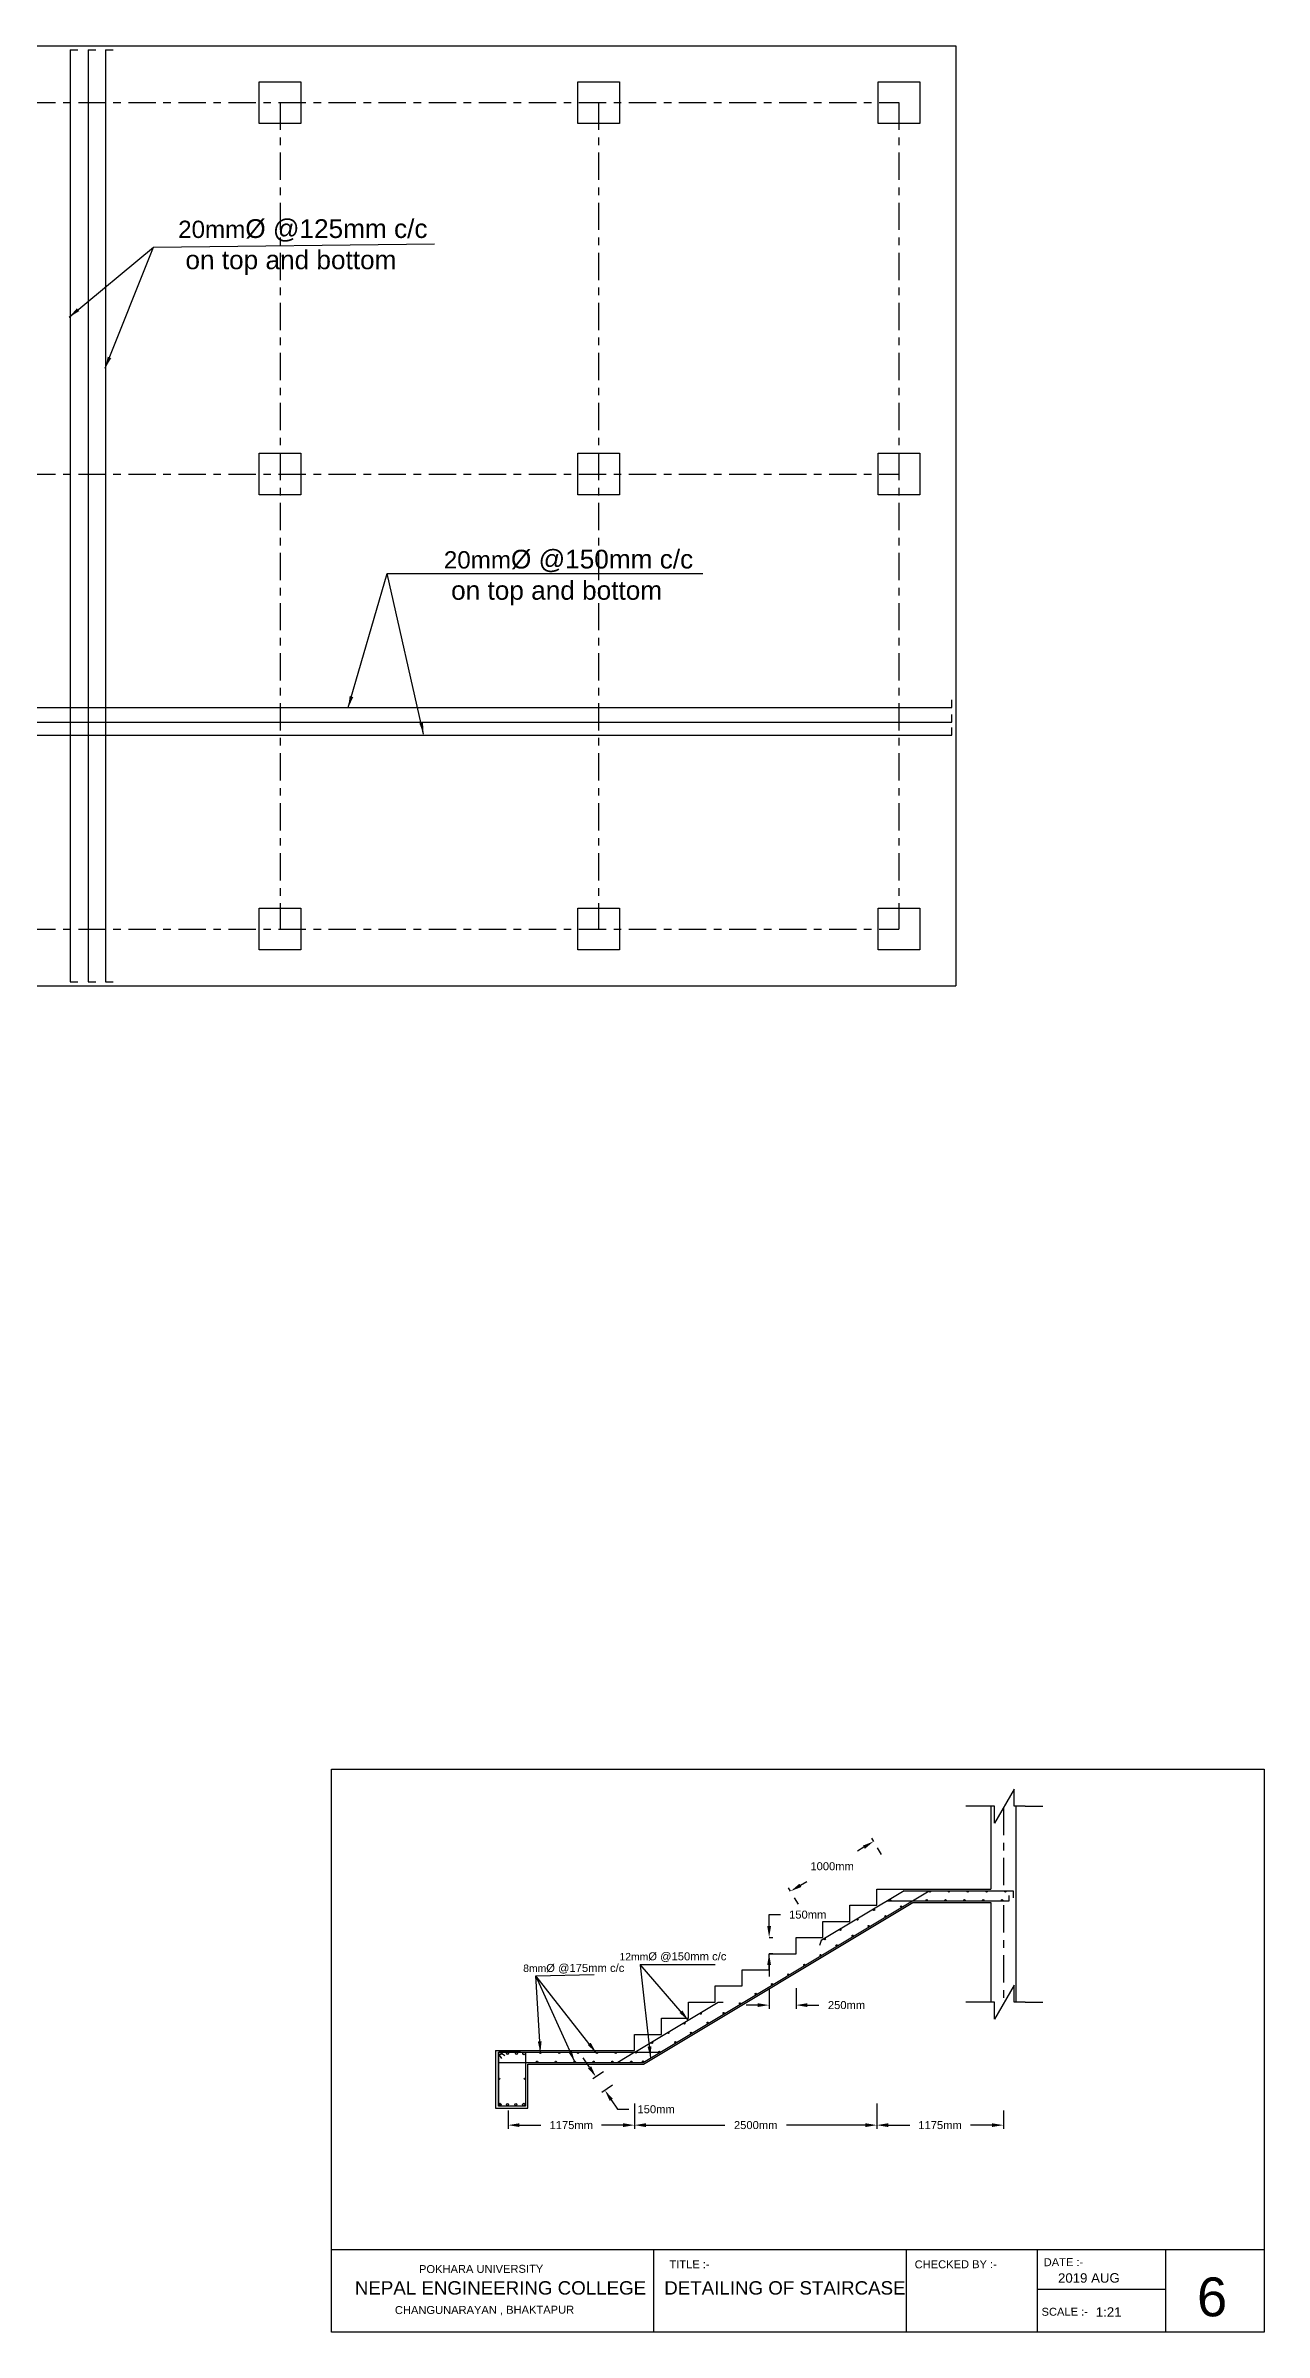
# Model space of a CAD drawing. Header units: metres. Extents: x 3 to 189, y -54 to 67.
# Drawn here: x 105.45 to 121.51, y -6.97 to 23.18 of the extents above; entities that cross this region are included whole.
import ezdxf

# ---------------------------------------------------------------- set-up
doc = ezdxf.new("R2010")
doc.units = ezdxf.units.M
doc.header["$LTSCALE"] = 0.015
doc.header["$MEASUREMENT"] = 0
doc.linetypes.add('ACAD_ISO04W100', pattern=[30, 24, -3, 0, -3])
doc.linetypes.add('ACAD_ISO08W100', pattern=[36, 24, -3, 6, -3])
doc.styles.get("Standard").update_dxf_attribs({"font": 'arial.ttf'})
doc.dimstyles.get("Standard").update_dxf_attribs({"dimscale": 1.005, "dimtxt": 0.105, "dimasz": 0.15, "dimexe": 0.05, "dimexo": 0.1, "dimgap": 0.125, "dimtad": 0, "dimtih": 1, "dimtoh": 1, "dimdec": 4, "dimzin": 0, "dimdsep": 46, "dimtxsty": 'Standard', "dimcen": 0.115, "dimadec": 3, "dimazin": 0, "dimtfac": 1, "dimtdec": 4, "dimtofl": 0, "dimtmove": 0, "dimatfit": 3, "dimfxl": 1, "dimfxlon": 1, "dimtolj": 1, "dimtzin": 0, "dimarcsym": 0})

# ---------------------------------------------------------------- blocks, each defined once
blk = doc.blocks.new('*D142')
at = {"color": 0, "linetype": 'Continuous', "lineweight": -2, "transparency": 16777216}
for p, q in [((114.984, -1.617), (114.984, -1.466)), ((114.984, -1.466), (115.135, -1.466)), ((114.984, -1.767), (115.034, -1.767)), ((114.984, -1.98), (115.034, -1.98)), ((114.984, -2.131), (114.984, -2.282))]:
    blk.add_line(p, q, dxfattribs=at)
at = {"color": 0, "linetype": 'Continuous', "transparency": 16777216}
for points in [[(114.959, -1.617), (115.009, -1.617), (114.984, -1.767)], [(114.959, -2.131), (115.009, -2.131), (114.984, -1.98)]]:
    blk.add_solid(points, dxfattribs=at)
at = {"layer": 'Defpoints', "color": 0, "linetype": 'Continuous', "transparency": 16777216}
for p in [(114.984, -1.767), (114.984, -1.767), (114.984, -1.98)]:
    blk.add_point(p, dxfattribs=at)
at = {"color": 0, "linetype": 'Continuous', "transparency": 16777216, "insert": (115.493, -1.466), "char_height": 0.1055, "attachment_point": 5}
blk.add_mtext('\\A1;150mm', dxfattribs=at)
blk = doc.blocks.new('*D143')
at = {"color": 0, "linetype": 'Continuous', "lineweight": -2, "transparency": 16777216}
for p, q in [((114.833, -2.659), (114.683, -2.659)), ((114.984, -2.435), (114.984, -2.709)), ((115.339, -2.435), (115.339, -2.709)), ((115.49, -2.659), (115.641, -2.659))]:
    blk.add_line(p, q, dxfattribs=at)
at = {"color": 0, "linetype": 'Continuous', "transparency": 16777216}
for points in [[(114.833, -2.634), (114.833, -2.684), (114.984, -2.659)], [(115.49, -2.634), (115.49, -2.684), (115.339, -2.659)]]:
    blk.add_solid(points, dxfattribs=at)
at = {"layer": 'Defpoints', "color": 0, "linetype": 'Continuous', "transparency": 16777216}
for p in [(114.984, -2.335), (115.339, -2.335), (115.339, -2.659)]:
    blk.add_point(p, dxfattribs=at)
at = {"color": 0, "linetype": 'Continuous', "transparency": 16777216, "insert": (116.005, -2.659), "char_height": 0.1055, "attachment_point": 5}
blk.add_mtext('\\A1;250mm', dxfattribs=at)
blk = doc.blocks.new('*D147')
at = {"color": 0, "linetype": 'Continuous', "lineweight": -2, "transparency": 16777216}
for p, q in [((112.616, -3.479), (112.533, -3.354)), ((112.799, -3.539), (112.658, -3.633)), ((112.917, -3.716), (112.776, -3.81)), ((112.902, -3.908), (112.985, -4.033)), ((112.985, -4.033), (113.136, -4.033))]:
    blk.add_line(p, q, dxfattribs=at)
at = {"color": 0, "linetype": 'Continuous', "transparency": 16777216}
for points in [[(112.637, -3.465), (112.595, -3.493), (112.7, -3.605)], [(112.922, -3.894), (112.881, -3.922), (112.818, -3.782)]]:
    blk.add_solid(points, dxfattribs=at)
at = {"layer": 'Defpoints', "color": 0, "linetype": 'Continuous', "transparency": 16777216}
for p in [(112.883, -3.483), (112.818, -3.782), (113.001, -3.66)]:
    blk.add_point(p, dxfattribs=at)
at = {"color": 0, "linetype": 'Continuous', "transparency": 16777216, "insert": (113.494, -4.033), "char_height": 0.1055, "attachment_point": 5}
blk.add_mtext('\\A1;150mm', dxfattribs=at)
blk = doc.blocks.new('*D144')
at = {"color": 0, "linetype": 'Continuous', "lineweight": -2, "transparency": 16777216}
for p, q in [((113.209, -3.955), (113.209, -4.292)), ((116.404, -3.955), (116.404, -4.292)), ((113.36, -4.242), (114.401, -4.242)), ((116.253, -4.242), (115.212, -4.242))]:
    blk.add_line(p, q, dxfattribs=at)
at = {"color": 0, "linetype": 'Continuous', "transparency": 16777216}
for points in [[(113.36, -4.217), (113.36, -4.267), (113.209, -4.242)], [(116.253, -4.217), (116.253, -4.267), (116.404, -4.242)]]:
    blk.add_solid(points, dxfattribs=at)
at = {"layer": 'Defpoints', "color": 0, "linetype": 'Continuous', "transparency": 16777216}
for p in [(113.209, -3.855), (116.404, -3.855), (116.404, -4.242)]:
    blk.add_point(p, dxfattribs=at)
at = {"color": 0, "linetype": 'Continuous', "transparency": 16777216, "insert": (114.807, -4.242), "char_height": 0.1055, "attachment_point": 5}
blk.add_mtext('\\A1;2500mm', dxfattribs=at)
blk = doc.blocks.new('*D145')
at = {"color": 0, "linetype": 'Continuous', "lineweight": -2, "transparency": 16777216}
for p, q in [((111.541, -4.049), (111.541, -4.292)), ((113.209, -4.049), (113.209, -4.292)), ((111.691, -4.242), (111.975, -4.242)), ((113.058, -4.242), (112.774, -4.242))]:
    blk.add_line(p, q, dxfattribs=at)
at = {"color": 0, "linetype": 'Continuous', "transparency": 16777216}
for points in [[(111.691, -4.217), (111.691, -4.267), (111.541, -4.242)], [(113.058, -4.217), (113.058, -4.267), (113.209, -4.242)]]:
    blk.add_solid(points, dxfattribs=at)
at = {"layer": 'Defpoints', "color": 0, "linetype": 'Continuous', "transparency": 16777216}
for p in [(111.541, -3.948), (113.209, -3.948), (113.209, -4.242)]:
    blk.add_point(p, dxfattribs=at)
at = {"color": 0, "linetype": 'Continuous', "transparency": 16777216, "insert": (112.375, -4.242), "char_height": 0.1055, "attachment_point": 5}
blk.add_mtext('\\A1;1175mm', dxfattribs=at)
blk = doc.blocks.new('*D146')
at = {"color": 0, "linetype": 'Continuous', "lineweight": -2, "transparency": 16777216}
for p, q in [((116.404, -4.049), (116.404, -4.292)), ((118.073, -4.049), (118.073, -4.292)), ((116.555, -4.242), (116.839, -4.242)), ((117.922, -4.242), (117.638, -4.242))]:
    blk.add_line(p, q, dxfattribs=at)
at = {"color": 0, "linetype": 'Continuous', "transparency": 16777216}
for points in [[(116.555, -4.217), (116.555, -4.267), (116.404, -4.242)], [(117.922, -4.217), (117.922, -4.267), (118.073, -4.242)]]:
    blk.add_solid(points, dxfattribs=at)
at = {"layer": 'Defpoints', "color": 0, "linetype": 'Continuous', "transparency": 16777216}
for p in [(116.404, -3.948), (118.073, -3.948), (118.073, -4.242)]:
    blk.add_point(p, dxfattribs=at)
at = {"color": 0, "linetype": 'Continuous', "transparency": 16777216, "insert": (117.238, -4.242), "char_height": 0.1055, "attachment_point": 5}
blk.add_mtext('\\A1;1175mm', dxfattribs=at)
blk = doc.blocks.new('*D203')
at = {"color": 0, "linetype": 'ACAD_ISO08W100', "lineweight": -2, "ltscale": 0.01, "transparency": 16777216}
for p, q in [((116.234, -0.577), (116.114, -0.648)), ((116.466, -0.671), (116.337, -0.456)), ((115.37, -1.328), (115.241, -1.114)), ((115.396, -1.079), (115.516, -1.007))]:
    blk.add_line(p, q, dxfattribs=at)
at = {"color": 0, "linetype": 'ACAD_ISO08W100', "ltscale": 0.01, "transparency": 16777216}
for points in [[(116.221, -0.555), (116.247, -0.598), (116.363, -0.499)], [(115.383, -1.058), (115.409, -1.101), (115.267, -1.157)]]:
    blk.add_solid(points, dxfattribs=at)
at = {"layer": 'Defpoints', "color": 0, "linetype": 'ACAD_ISO08W100', "ltscale": 0.01, "transparency": 16777216}
for p in [(116.518, -0.757), (115.267, -1.157), (115.422, -1.414)]:
    blk.add_point(p, dxfattribs=at)
at = {"color": 0, "linetype": 'ACAD_ISO08W100', "ltscale": 0.01, "transparency": 16777216, "insert": (115.815, -0.828), "char_height": 0.1055, "attachment_point": 5}
blk.add_mtext('\\A1;1000mm', dxfattribs=at)

msp = doc.modelspace()

# ---------------------------------------------------------------- hatches: boundary and pattern name
at = {"ltscale": 0.01}
h = msp.add_hatch(color=256, dxfattribs=at)
h.dxf.hatch_style = 1
h.paths.add_polyline_path([(111.93197, -3.40624, 1), (111.91493, -3.40624, 0.37275667), (111.92223, -3.41467), (111.92467, -3.41467, 0.37275667)])
h.paths.add_polyline_path([(112.18047, -3.40624, 1), (112.16343, -3.40624, 0.37275667), (112.17073, -3.41467), (112.17317, -3.41467, 0.37275667)])
h.paths.add_polyline_path([(112.42897, -3.40624, 1), (112.41193, -3.40624, 0.37275667), (112.41923, -3.41467), (112.42167, -3.41467, 0.37275667)])
h.paths.add_polyline_path([(112.67747, -3.40624, 1), (112.66043, -3.40624, 0.37275667), (112.66773, -3.41467), (112.67017, -3.41467, 0.37275667)])
h.paths.add_polyline_path([(112.90893, -3.40624, 0.37275667), (112.91623, -3.41467), (112.91867, -3.41467, 0.37275667), (112.92597, -3.40624, 1)])
h.paths.add_polyline_path([(113.17447, -3.40624, 1), (113.15743, -3.40624, 0.37275667), (113.16473, -3.41467), (113.16717, -3.41467, 0.37275667)])
h.paths.add_polyline_path([(113.31399, -3.40386, 1), (113.33103, -3.40386, 1)])
h.paths.add_polyline_path([(113.52796, -3.27621, 0.4667648), (113.53797, -3.28459), (113.54318, -3.28147, 0.16793168), (113.545, -3.27621, 1)])
h.paths.add_polyline_path([(113.75683, -3.14996), (113.74044, -3.14996, 0.75614334)])
h.paths.add_polyline_path([(113.74012, -3.14764, 0.0690981), (113.74044, -3.14996), (113.75683, -3.14996, 0.0690981), (113.75716, -3.14764, 1)])
h.paths.add_polyline_path([(113.96346, -3.02433, 1), (113.94642, -3.02433, 1)])
h.paths.add_polyline_path([(114.16624, -2.89186, 1), (114.18328, -2.89186, 1)])
h.paths.add_polyline_path([(114.37643, -2.76384, 1), (114.39347, -2.76384, 1)])
h.paths.add_polyline_path([(114.59236, -2.63606, 1), (114.6094, -2.63606, 1)])
h.paths.add_polyline_path([(114.79907, -2.5109, 1), (114.81611, -2.5109, 1)])
h.paths.add_polyline_path([(115.0136, -2.38299, 1), (115.03064, -2.38299, 1)])
h.paths.add_polyline_path([(115.24381, -2.25509, 1), (115.22677, -2.25509, 1)])
h.paths.add_polyline_path([(115.45704, -2.12718, 1), (115.44, -2.12718, 1)])
h.paths.add_polyline_path([(115.653, -1.99927, 1), (115.67004, -1.99927, 1)])
h.paths.add_polyline_path([(115.88284, -1.87137, 1), (115.8658, -1.87137, 1)])
h.paths.add_polyline_path([(116.09544, -1.74346, 1), (116.0784, -1.74346, 1)])
h.paths.add_polyline_path([(116.28968, -1.61555, 1), (116.30672, -1.61555, 1)])
h.paths.add_polyline_path([(116.52696, -1.48765, 1), (116.50992, -1.48765, 0.37275667), (116.51722, -1.49608), (116.52646, -1.49054, 0.08669016)])
h.paths.add_polyline_path([(116.73347, -1.35974, 1), (116.71643, -1.35974, 1)])
h.paths.add_polyline_path([(117.07027, -1.27624, 1), (117.05323, -1.27624, 0.37275667), (117.06053, -1.28467), (117.06296, -1.28467, 0.37275667)])
h.paths.add_polyline_path([(117.31877, -1.27624, 1), (117.30173, -1.27624, 0.37275667), (117.30903, -1.28467), (117.31146, -1.28467, 0.37275667)])
h.paths.add_polyline_path([(117.55023, -1.27624, 0.37275667), (117.55753, -1.28467), (117.55996, -1.28467, 0.37275667), (117.56727, -1.27624, 1)])
h.paths.add_polyline_path([(117.81577, -1.27624, 1), (117.79873, -1.27624, 0.37275667), (117.80603, -1.28467), (117.80846, -1.28467, 0.37275667)])
h.paths.add_polyline_path([(118.04723, -1.27624, 0.37275667), (118.05453, -1.28467), (118.05696, -1.28467, 0.37275667), (118.06427, -1.27624, 1)])
h.paths.add_polyline_path([(117.84276, -1.15972, 1), (117.8598, -1.15972, 1)])
h.paths.add_polyline_path([(117.59426, -1.15972, 1), (117.6113, -1.15972, 1)])
h.paths.add_polyline_path([(117.34576, -1.15972, 1), (117.3628, -1.15972, 1)])
h.paths.add_polyline_path([(117.1143, -1.15972, 1), (117.09726, -1.15972, 1)])
h.paths.add_polyline_path([(116.57155, -1.27564, 1), (116.58859, -1.27564, 1)])
h.paths.add_polyline_path([(116.37623, -1.4039, 1), (116.35919, -1.4039, 1)])
h.paths.add_polyline_path([(116.15845, -1.53099, 1), (116.14141, -1.53099, 1)])
h.paths.add_polyline_path([(114.07243, -2.77141, 1), (114.08947, -2.77141, 1)])
h.paths.add_polyline_path([(113.87454, -2.89959, 1), (113.8575, -2.89959, 1)])
h.paths.add_polyline_path([(113.66361, -3.02433, 0.42221651), (113.65486, -3.01582), (113.64768, -3.02012, 0.13002633), (113.64657, -3.02433, 1)])
h.paths.add_polyline_path([(113.44873, -3.15472, 0.1493626), (113.44727, -3.14996), (113.43314, -3.14996, 0.1493626), (113.43169, -3.15472, 1)])
h.paths.add_polyline_path([(113.43314, -3.14996), (113.44727, -3.14996, 0.5319313)])
h.paths.add_polyline_path([(113.21922, -3.28243, 1), (113.23626, -3.28243, 1)])
h.paths.add_polyline_path([(112.72185, -3.28838, 1), (112.70481, -3.28838, 1)])
h.paths.add_polyline_path([(112.47335, -3.28838, 1), (112.45631, -3.28838, 1)])
h.paths.add_polyline_path([(112.22485, -3.28838, 1), (112.20781, -3.28838, 1)])
h.paths.add_polyline_path([(111.97635, -3.28838, 1), (111.95931, -3.28838, 1)])
at = {"linetype": 'Continuous'}
h = msp.add_hatch(color=256, dxfattribs=at)
h.dxf.hatch_style = 1
h.paths.add_polyline_path([(115.7164, -1.77889), (115.70953, -1.78301, 0.13593296), (115.70831, -1.7874, 1), (115.72535, -1.7874, 0.42907202)])
h.paths.add_polyline_path([(115.91498, -1.66516, 1), (115.93202, -1.66516, 1)])
at = {"ltscale": 0.01}
h = msp.add_hatch(color=256, dxfattribs=at)
h.dxf.hatch_style = 1
h.paths.add_polyline_path([(111.44604, -3.28568), (111.44278, -3.28322, 0.57980132), (111.41605, -3.29853, 1), (111.45155, -3.29853, 0.20513052)])
h.paths.add_polyline_path([(111.52013, -3.29606, 1), (111.54853, -3.29606, 1)])
h.paths.add_polyline_path([(111.63842, -3.29498, 1), (111.66682, -3.29498, 1)])
h.paths.add_polyline_path([(111.73555, -3.29853, 1), (111.77105, -3.29853, 1)])
h.paths.add_polyline_path([(111.77105, -3.62994, 1), (111.75401, -3.62994, 1)])
h.paths.add_polyline_path([(111.76848, -3.97196, 1), (111.73298, -3.97196, 1)])
h.paths.add_polyline_path([(111.65829, -3.97267, 1), (111.62989, -3.97267, 1)])
h.paths.add_polyline_path([(111.52063, -3.97267, 1), (111.54903, -3.97267, 1)])
h.paths.add_polyline_path([(111.41605, -3.62994, 1), (111.43309, -3.62994, 1)])
at = {"linetype": 'Continuous'}
h = msp.add_hatch(color=256, dxfattribs=at)
h.dxf.hatch_style = 1
h.paths.add_polyline_path([(111.45112, -3.97196, 0.8956273), (111.41605, -3.96809), (111.41605, -3.97584, 0.8956273)])

# ---------------------------------------------------------------- linework, layer by layer
for p, q in [((99.18506, 23.18344), (117.44506, 23.18344)), ((105.76773, 23.13058), (105.76773, 10.83499)), ((105.76773, 23.13058), (105.86875, 23.13058)), ((106.00299, 23.13058), (106.00299, 10.83499)), ((106.00299, 23.13058), (106.10401, 23.13058)), ((106.23384, 23.13058), (106.23384, 10.83499)), ((106.23384, 23.13058), (106.33486, 23.13058)), ((117.44506, 23.18344), (117.44506, 10.78344)), ((117.39267, 14.45518), (117.39267, 14.55465)), ((99.22619, 14.45518), (117.39267, 14.45518)), ((99.22619, 14.26212), (117.39267, 14.26212)), ((117.39267, 14.26212), (117.39267, 14.3616)), ((117.39267, 14.09199), (117.39267, 14.19146)), ((99.22619, 14.09199), (117.39267, 14.09199)), ((99.18506, 10.78344), (117.44506, 10.78344)), ((105.76773, 10.83499), (105.86909, 10.83499)), ((106.00299, 10.83499), (106.10435, 10.83499)), ((106.23384, 10.83499), (106.3352, 10.83499)), ((118.21454, 0.18835), (117.95688, -0.25826)), ((118.21454, -0.03495), (118.21454, 0.18835)), ((117.95688, -0.03495), (117.57703, -0.03495)), ((117.90923, -0.0382), (117.90923, -1.12847)), ((117.95688, -0.25826), (117.95688, -0.03495)), ((118.35923, -0.03495), (118.21454, -0.03495)), ((118.23583, -0.0382), (118.23583, -2.62427)), ((118.35923, -0.03495), (118.59173, -0.03495)), ((113.32129, -3.41467), (117.09409, -1.14977)), ((116.76493, -1.14977), (115.66905, -1.8073)), ((116.40403, -1.34147), (116.40403, -1.12847)), ((116.40403, -1.12847), (117.90923, -1.12847)), ((116.76493, -1.14977), (118.20147, -1.14977)), ((118.20147, -1.14977), (118.20147, -1.24569)), ((113.32719, -3.43597), (116.87873, -1.30597)), ((116.04903, -1.55447), (116.04903, -1.34147)), ((116.04903, -1.34147), (116.40403, -1.34147)), ((116.54009, -1.28467), (118.14947, -1.28467)), ((116.87873, -1.30597), (117.90923, -1.30597)), ((117.90923, -1.30597), (117.90923, -2.62427)), ((118.14947, -1.28467), (118.14947, -1.21489)), ((115.33903, -1.98047), (115.33903, -1.76747)), ((115.33903, -1.76747), (115.69403, -1.76747)), ((115.66905, -1.8073), (115.647, -1.87466)), ((115.69403, -1.76747), (115.69403, -1.55447)), ((115.69403, -1.55447), (116.04903, -1.55447)), ((114.98403, -2.19347), (114.98403, -1.98047)), ((114.98403, -1.98047), (115.33903, -1.98047)), ((114.27403, -2.61947), (114.27403, -2.40647)), ((114.27403, -2.40647), (114.62903, -2.40647)), ((114.62903, -2.40647), (114.62903, -2.19347)), ((114.62903, -2.19347), (114.98403, -2.19347)), ((118.21454, -2.39772), (117.95688, -2.84433)), ((118.21454, -2.62102), (118.21454, -2.39772)), ((113.21493, -3.27977), (114.3108, -2.62225)), ((113.91903, -2.83247), (113.91903, -2.61947)), ((113.91903, -2.61947), (114.27403, -2.61947)), ((114.3108, -2.62225), (114.37986, -2.62225)), ((117.95688, -2.62102), (117.57703, -2.62102)), ((117.95688, -2.84433), (117.95688, -2.62102)), ((118.35923, -2.62102), (118.21454, -2.62102)), ((118.35923, -2.62102), (118.59173, -2.62102)), ((113.56403, -3.04547), (113.56403, -2.83247)), ((113.56403, -2.83247), (113.91903, -2.83247)), ((111.37723, -3.25847), (113.20903, -3.25847)), ((111.37723, -3.25847), (111.37723, -3.43597)), ((111.70383, -3.27977), (111.41793, -3.27977)), ((111.70383, -3.27977), (113.546, -3.27977)), ((113.20903, -3.25847), (113.20903, -3.04547)), ((113.20903, -3.04547), (113.56403, -3.04547)), ((111.37723, -3.43597), (111.37723, -4.01817)), ((111.41605, -3.41467), (113.32129, -3.41467)), ((111.80323, -3.43597), (113.32719, -3.43597)), ((111.80323, -4.01817), (111.80323, -3.43597)), ((111.37723, -4.01817), (111.80323, -4.01817)), ((109.21327, -5.88227), (121.51327, -5.88227)), ((113.45943, -5.88227), (113.45943, -6.97385)), ((116.79031, -5.88227), (116.79031, -6.97385)), ((118.51761, -5.88227), (118.51761, -6.97385)), ((118.51761, -5.88227), (118.51761, -6.40366)), ((120.21063, -5.88227), (120.21063, -6.97385)), ((118.51761, -6.40366), (120.21063, -6.40366))]:
    msp.add_line(p, q, dxfattribs=at)
at = {"linetype": 'ACAD_ISO04W100'}
for p, q in [((99.93506, 22.43344), (116.69506, 22.43344)), ((108.53506, 22.43344), (108.53506, 11.53344)), ((112.73506, 22.43344), (112.73506, 11.53344)), ((116.69506, 22.43344), (116.69506, 11.53344)), ((99.93506, 17.53344), (116.69506, 17.53344)), ((99.93506, 11.53344), (116.69506, 11.53344)), ((118.07253, -0.0578), (118.07253, -1.12847)), ((118.07253, -1.34147), (118.07253, -2.62427))]:
    msp.add_line(p, q, dxfattribs=at)
for p, q in [((111.41605, -3.28078), (111.41605, -3.99078)), ((111.41605, -3.30434), (111.45318, -3.36476)), ((111.43954, -3.28078), (111.49729, -3.32433))]:
    msp.add_line(p, q)
at = {"ltscale": 0.01}
msp.add_line((113.21493, -3.27977), (112.9902, -3.41467), dxfattribs=at)
at = {"linetype": 'Continuous'}
for points in [[(108.26006, 22.70844), (108.81006, 22.70844), (108.81006, 22.15844), (108.26006, 22.15844)], [(112.46006, 22.70844), (113.01006, 22.70844), (113.01006, 22.15844), (112.46006, 22.15844)], [(116.42006, 22.70844), (116.97006, 22.70844), (116.97006, 22.15844), (116.42006, 22.15844)], [(108.26006, 17.80844), (108.81006, 17.80844), (108.81006, 17.25844), (108.26006, 17.25844)], [(112.46006, 17.80844), (113.01006, 17.80844), (113.01006, 17.25844), (112.46006, 17.25844)], [(116.42006, 17.80844), (116.97006, 17.80844), (116.97006, 17.25844), (116.42006, 17.25844)], [(108.26006, 11.80844), (108.81006, 11.80844), (108.81006, 11.25844), (108.26006, 11.25844)], [(112.46006, 11.80844), (113.01006, 11.80844), (113.01006, 11.25844), (112.46006, 11.25844)], [(116.42006, 11.80844), (116.97006, 11.80844), (116.97006, 11.25844), (116.42006, 11.25844)], [(109.21327, 0.45115), (121.51327, 0.45115), (121.51327, -6.97385), (109.21327, -6.97385)]]:
    msp.add_lwpolyline(points, close=True, dxfattribs=at)
msp.add_lwpolyline([(111.41605, -3.28078), (111.77105, -3.28078), (111.77105, -3.99078), (111.41605, -3.99078)], close=True)
for centre in [(117.10578, -1.15972), (117.35428, -1.15972), (117.60278, -1.15972), (117.85128, -1.15972), (118.09978, -1.15972), (116.36771, -1.4039), (116.51844, -1.48765), (116.58007, -1.27564), (116.72495, -1.35974), (117.06175, -1.27624), (117.31025, -1.27624), (117.55875, -1.27624), (117.80725, -1.27624), (118.05575, -1.27624), (115.71683, -1.7874), (115.9235, -1.66516), (116.08692, -1.74346), (116.14993, -1.53099), (116.2982, -1.61555), (115.66152, -1.99927), (115.87432, -1.87137), (115.02212, -2.38299), (115.23529, -2.25509), (115.44852, -2.12718), (114.60088, -2.63606), (114.80759, -2.5109), (113.86602, -2.89959), (114.08095, -2.77141), (114.17476, -2.89186), (114.38495, -2.76384), (111.96783, -3.28838), (112.21633, -3.28838), (112.46483, -3.28838), (112.71333, -3.28838), (112.96183, -3.28838), (113.22774, -3.28243), (113.44021, -3.15472), (113.53648, -3.27621), (113.65509, -3.02433), (113.74864, -3.14764), (113.95494, -3.02433), (111.92345, -3.40624), (112.17195, -3.40624), (112.42045, -3.40624), (112.66895, -3.40624), (112.91745, -3.40624), (113.16595, -3.40624), (113.32251, -3.40386), (111.42457, -3.62994), (111.76253, -3.62994)]:
    msp.add_circle(centre, 0.00852, dxfattribs=at)
for centre, radius in [((111.4338, -3.29853), 0.01775), ((111.53433, -3.29606), 0.0142), ((111.65262, -3.29498), 0.0142), ((111.7533, -3.29853), 0.01775), ((111.43337, -3.97196), 0.01775), ((111.53483, -3.97267), 0.0142), ((111.64409, -3.97267), 0.0142), ((111.75073, -3.97196), 0.01775)]:
    msp.add_circle(centre, radius)

# ---------------------------------------------------------------- texts
for s, height, p in [('TITLE :-', 0.105, (113.66908, -6.13093)), ('CHECKED BY :-', 0.105, (116.90337, -6.13093)), ('DATE :-', 0.105, (118.60511, -6.10232)), ('POKHARA UNIVERSITY', 0.105, (110.36738, -6.19328)), ('2019 AUG ', 0.124819, (118.79384, -6.32097)), ('6', 0.51264, (120.62696, -6.76431)), ('CHANGUNARAYAN , BHAKTAPUR', 0.105, (110.04947, -6.73385)), ('SCALE :-', 0.105, (118.57638, -6.75625)), ('1:21', 0.124819, (119.29189, -6.76978))]:
    msp.add_text(s, height=height, rotation=0.15, dxfattribs=at).set_placement(p)
at = {"linetype": 'Continuous', "attachment_point": 1}
for s, width, gutter_width, insert, char_height in [('20mm{\\H1.08333x;Ø @125mm c/c\\P on top and bottom}', 4.0810121, 1.14043, (107.19118, 20.89503), 0.2280858), ('20mm{\\H1.08333x;Ø @150mm c/c\\P on top and bottom}', 4.0810121, 1.14043, (110.69474, 16.53577), 0.2280858), ('8mm{\\H1.08333x;Ø @175mm c/c}', 1.7499396, 0.48902, (111.74115, -2.11574), 0.0978033), ('12mm{\\H1.08333x;Ø @150mm c/c}', 1.7499396, 0.48902, (113.01118, -1.96234), 0.0978033), ('NEPAL ENGINEERING COLLEGE', 7.6490582, 0.8836, (109.52086, -6.30019), 0.1767205), ('DETAILING OF STAIRCASE', 7.6490582, 0.8836, (113.60097, -6.30019), 0.1767205)]:
    msp.add_mtext_dynamic_manual_height_columns(s, width=width, gutter_width=gutter_width, heights=[0], dxfattribs=dict(at, insert=insert, char_height=char_height))

# ---------------------------------------------------------------- dimensions: what is measured, and where the dimension line sits
at = {"linetype": 'ACAD_ISO08W100', "ltscale": 0.01}
dim = msp.add_aligned_dim(p1=(116.51755, -0.75686), p2=(115.42167, -1.41438), distance=-0.30058, text='1000mm', dimstyle='Standard', override={"dimpost": 'm'}, dxfattribs=at)
dim.commit()
dim.dimension.update_dxf_attribs({"geometry": '*D203', "text_midpoint": (115.81496, -0.82787)})
at = {"linetype": 'Continuous'}
dim = msp.add_linear_dim(base=(114.98403, -1.76747), p1=(114.98403, -1.98047), p2=(114.98403, -1.76747), angle=90, text='150mm', dimstyle='Standard', override={"dimpost": 'm'}, dxfattribs=at)
dim.commit()
dim.dimension.update_dxf_attribs({"geometry": '*D142', "text_midpoint": (115.49341, -1.46597)})
for base, p1, p2, text, picture, middle in [((115.33903, -2.65878), (114.98403, -2.33466), (115.33903, -2.33466), '250mm', '*D143', (116.00502, -2.65878)), ((116.40403, -4.24223), (113.20903, -3.85479), (116.40403, -3.85479), '2500mm', '*D144', (114.80653, -4.24223)), ((113.20903, -4.24223), (111.54053, -3.94849), (113.20903, -3.94849), '1175mm', '*D145', (112.37478, -4.24223)), ((118.07253, -4.24223), (116.40403, -3.94849), (118.07253, -3.94849), '1175mm', '*D146', (117.23828, -4.24223))]:
    dim = msp.add_linear_dim(base=base, p1=p1, p2=p2, text=text, dimstyle='Standard', override={"dimpost": 'm'}, dxfattribs=at)
    dim.commit()
    dim.dimension.update_dxf_attribs({"geometry": picture, "text_midpoint": middle})
dim = msp.add_aligned_dim(p1=(112.88298, -3.48283), p2=(113.00115, -3.66033), distance=-0.22006, text='150mm', dimstyle='Standard', override={"dimpost": 'm'}, dxfattribs=at)
dim.commit()
dim.dimension.update_dxf_attribs({"geometry": '*D147', "text_midpoint": (113.49442, -4.03325)})

# ---------------------------------------------------------------- leaders
for points in [[(105.75606, 19.60555), (106.86675, 20.52695), (110.57199, 20.56896)], [(106.22949, 18.93189), (106.86675, 20.52695)], [(109.4345, 14.45518), (109.9493, 16.22291), (114.1105, 16.22291)], [(110.4286, 14.10518), (109.9493, 16.22291)], [(111.96783, -3.28838), (111.90836, -2.27459), (112.67806, -2.25669)], [(112.70481, -3.28838), (111.90836, -2.27459)], [(112.42045, -3.40624), (111.90836, -2.27459)], [(113.92036, -2.86009), (113.28258, -2.12458), (114.27442, -2.12458)], [(113.42224, -3.35407), (113.28815, -2.131)]]:
    msp.add_leader(points, dimstyle='Standard', override={"dimgap": 0.125, "dimtad": 0}, dxfattribs=at)

doc.saveas('drawing.dxf')
